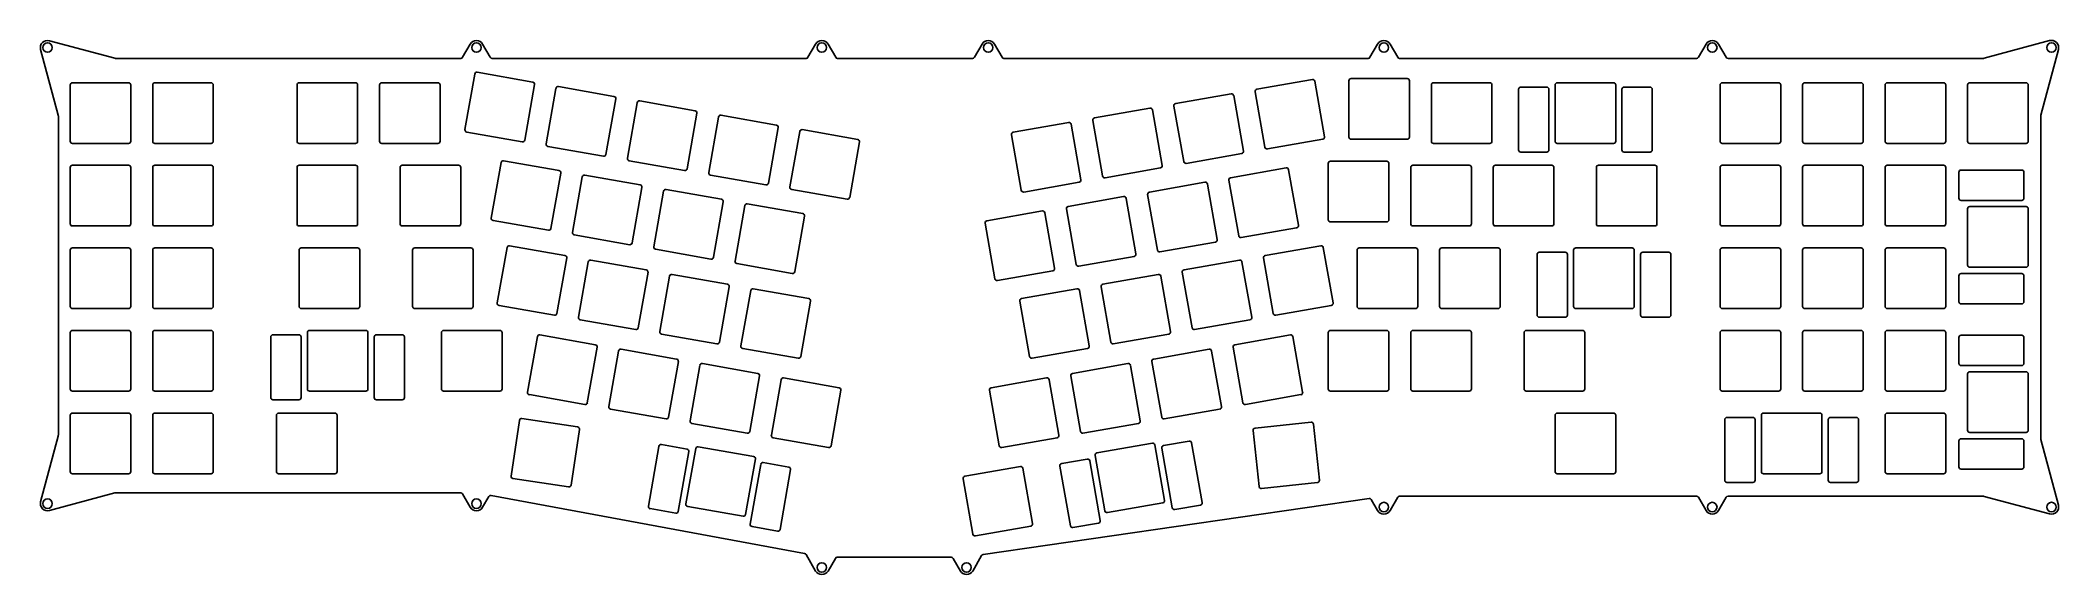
# Model space of a CAD drawing. Header units: millimetres. Extents: x 15 to 481, y 147 to 270.
import ezdxf

# ---------------------------------------------------------------- set-up
doc = ezdxf.new("R2010")
doc.units = ezdxf.units.MM
doc.header["$MEASUREMENT"] = 0
doc.layers.get('0').update_dxf_attribs({"linetype": 'CONTINUOUS'})

msp = doc.modelspace()

# ---------------------------------------------------------------- linework, layer by layer
for p, q in [((115.27, 262.36), (113.02, 249.56)), ((115.85, 262.77), (128.65, 260.51)), ((295.9, 258.85), (308.7, 261.11)), ((129.06, 259.93), (126.8, 247.13)), ((134.03, 259.05), (131.78, 246.25)), ((134.61, 259.46), (147.42, 257.2)), ((147.82, 256.62), (145.56, 243.82)), ((277.14, 255.55), (289.94, 257.8)), ((290.52, 257.4), (292.77, 244.6)), ((295.49, 258.28), (297.75, 245.47)), ((309.28, 260.71), (311.53, 247.9)), ((152.79, 255.74), (150.54, 242.94)), ((153.37, 256.15), (166.18, 253.89)), ((166.58, 253.31), (164.32, 240.51)), ((171.55, 252.44), (169.3, 239.63)), ((172.13, 252.84), (184.94, 250.58)), ((258.37, 252.24), (271.18, 254.5)), ((271.76, 254.09), (274.01, 241.29)), ((276.73, 254.97), (278.99, 242.16)), ((113.42, 248.98), (126.22, 246.72)), ((185.34, 250.01), (183.08, 237.2)), ((190.32, 249.13), (188.06, 236.33)), ((190.89, 249.53), (203.7, 247.28)), ((239.21, 248.35), (241.47, 235.55)), ((239.61, 248.93), (252.42, 251.19)), ((253, 250.78), (255.25, 237.98)), ((257.97, 251.66), (260.23, 238.86)), ((298.33, 245.07), (311.13, 247.32)), ((121.92, 242.35), (134.73, 240.09)), ((132.18, 245.67), (144.98, 243.41)), ((150.94, 242.36), (163.74, 240.1)), ((204.1, 246.7), (201.85, 233.89)), ((279.57, 241.76), (292.37, 244.02)), ((121.35, 241.95), (119.09, 229.14)), ((135.13, 239.51), (132.88, 226.71)), ((140.11, 238.64), (137.85, 225.84)), ((140.68, 239.04), (153.49, 236.79)), ((169.7, 239.05), (182.51, 236.8)), ((260.81, 238.45), (273.61, 240.71)), ((289.42, 237.86), (291.68, 225.06)), ((289.82, 238.44), (302.63, 240.7)), ((303.21, 240.29), (305.46, 227.49)), ((153.89, 236.21), (151.64, 223.4)), ((158.87, 235.33), (156.61, 222.53)), ((159.45, 235.74), (172.25, 233.48)), ((188.46, 235.75), (201.27, 233.49)), ((242.04, 235.14), (254.85, 237.4)), ((252.3, 231.82), (265.1, 234.08)), ((265.68, 233.68), (267.94, 220.87)), ((270.66, 234.55), (272.91, 221.75)), ((271.06, 235.13), (283.87, 237.39)), ((284.44, 236.98), (286.7, 224.18)), ((119.49, 228.56), (132.3, 226.31)), ((172.65, 232.9), (170.4, 220.1)), ((177.63, 232.02), (175.37, 219.22)), ((178.21, 232.43), (191.01, 230.17)), ((191.41, 229.59), (189.16, 216.79)), ((233.54, 228.52), (246.34, 230.77)), ((246.92, 230.37), (249.18, 217.57)), ((251.9, 231.24), (254.15, 218.44)), ((138.25, 225.26), (151.06, 223)), ((233.14, 227.94), (235.39, 215.13)), ((292.25, 224.65), (305.06, 226.91)), ((122.73, 222.36), (120.47, 209.56)), ((123.31, 222.76), (136.11, 220.51)), ((136.51, 219.93), (134.26, 207.12)), ((141.49, 219.05), (139.23, 206.25)), ((142.07, 219.46), (154.87, 217.2)), ((157.01, 221.95), (169.82, 219.69)), ((254.73, 218.04), (267.54, 220.29)), ((273.49, 221.34), (286.3, 223.6)), ((279.06, 217.2), (291.86, 219.46)), ((292.44, 219.05), (294.7, 206.25)), ((297.42, 219.93), (299.67, 207.12)), ((297.82, 220.51), (310.62, 222.76)), ((311.2, 222.36), (313.46, 209.56)), ((155.28, 216.62), (153.02, 203.82)), ((160.25, 215.74), (157.99, 202.94)), ((160.83, 216.15), (173.63, 213.89)), ((175.78, 218.64), (188.58, 216.38)), ((235.97, 214.73), (248.78, 216.99)), ((260.3, 213.89), (273.1, 216.15)), ((273.68, 215.74), (275.94, 202.94)), ((278.66, 216.62), (280.91, 203.82)), ((174.04, 213.31), (171.78, 200.51)), ((179.01, 212.43), (176.75, 199.63)), ((179.59, 212.84), (192.39, 210.58)), ((192.8, 210), (190.54, 197.2)), ((241.13, 210), (243.39, 197.2)), ((241.54, 210.58), (254.34, 212.84)), ((254.92, 212.43), (257.18, 199.63)), ((259.89, 213.31), (262.15, 200.51)), ((120.88, 208.98), (133.68, 206.72)), ((139.64, 205.67), (152.44, 203.41)), ((281.49, 203.41), (294.29, 205.67)), ((300.25, 206.72), (313.06, 208.98)), ((129.74, 201.78), (127.48, 188.98)), ((130.32, 202.18), (143.12, 199.93)), ((158.4, 202.36), (171.2, 200.1)), ((262.73, 200.1), (275.53, 202.36)), ((290.81, 199.93), (303.61, 202.18)), ((304.19, 201.78), (306.45, 188.98)), ((143.52, 199.35), (141.27, 186.54)), ((148.5, 198.47), (146.24, 185.67)), ((149.08, 198.88), (161.88, 196.62)), ((162.29, 196.04), (160.03, 183.24)), ((177.16, 199.05), (189.96, 196.79)), ((243.97, 196.79), (256.77, 199.05)), ((271.65, 196.04), (273.9, 183.24)), ((272.05, 196.62), (284.85, 198.88)), ((285.43, 198.47), (287.69, 185.67)), ((290.41, 199.35), (292.66, 186.54)), ((167.26, 195.16), (165, 182.36)), ((167.84, 195.57), (180.64, 193.31)), ((181.05, 192.73), (178.79, 179.93)), ((186.02, 191.85), (183.76, 179.05)), ((186.6, 192.26), (199.4, 190)), ((234.53, 190), (247.33, 192.26)), ((247.91, 191.85), (250.17, 179.05)), ((252.88, 192.73), (255.14, 179.93)), ((253.29, 193.31), (266.09, 195.57)), ((266.67, 195.16), (268.93, 182.36)), ((127.89, 188.4), (140.69, 186.14)), ((199.81, 189.42), (197.55, 176.62)), ((234.12, 189.42), (236.38, 176.62)), ((293.24, 186.14), (306.04, 188.4)), ((125.59, 182.47), (123.67, 169.61)), ((126.16, 182.89), (139.01, 180.97)), ((146.65, 185.09), (159.45, 182.83)), ((165.41, 181.78), (178.21, 179.52)), ((255.72, 179.52), (268.52, 181.78)), ((274.48, 182.83), (287.28, 185.09)), ((295.47, 180.68), (308.4, 182.04)), ((139.43, 180.4), (137.51, 167.54)), ((184.17, 178.47), (196.97, 176.21)), ((236.96, 176.21), (249.76, 178.47)), ((258.94, 174.96), (271.75, 177.22)), ((274.32, 176.66), (280.23, 177.7)), ((280.81, 177.3), (283.24, 163.51)), ((295.02, 180.13), (296.38, 167.2)), ((308.95, 181.6), (310.31, 168.67)), ((157.81, 176.47), (155.38, 162.68)), ((158.39, 176.87), (164.3, 175.83)), ((164.71, 175.25), (162.28, 161.47)), ((166.3, 175.99), (164.04, 163.19)), ((166.88, 176.39), (179.68, 174.14)), ((180.08, 173.56), (177.83, 160.75)), ((181.9, 172.73), (187.81, 171.69)), ((250.81, 172.51), (256.72, 173.55)), ((257.29, 173.15), (259.73, 159.36)), ((258.54, 174.38), (260.79, 161.58)), ((272.32, 176.81), (274.58, 164.01)), ((273.91, 176.08), (276.35, 162.29)), ((124.09, 169.04), (136.94, 167.12)), ((181.33, 172.32), (178.89, 158.53)), ((188.22, 171.11), (185.79, 157.32)), ((228.05, 169.01), (230.31, 156.21)), ((228.46, 169.59), (241.26, 171.84)), ((241.84, 171.44), (244.1, 158.64)), ((250.4, 171.93), (252.83, 158.15)), ((296.93, 166.76), (309.86, 168.12)), ((261.37, 161.18), (274.18, 163.43)), ((155.79, 162.1), (161.7, 161.06)), ((164.44, 162.61), (177.25, 160.35)), ((253.41, 157.74), (259.32, 158.78)), ((276.92, 161.89), (282.83, 162.93)), ((179.3, 157.96), (185.21, 156.91)), ((230.89, 155.8), (243.69, 158.06))]:
    msp.add_line(p, q)
at = {"linetype": 'Continuous'}
msp.add_lwpolyline([(198.54, 150.64, -0.267949), (198.97, 150.89), (225.29, 150.89, -0.267949), (225.72, 150.64), (227.41, 147.72, 0.57735), (230.27, 147.72), (232.32, 151.27, -0.229612), (232.68, 151.51), (321.78, 164.47, -0.307036), (322.28, 164.22), (323.77, 161.64, 0.57735), (326.63, 161.64), (328.41, 164.72, -0.267949), (328.84, 164.97), (397.4, 164.97, -0.267949), (397.83, 164.72), (399.61, 161.64, 0.57735), (402.46, 161.64), (404.24, 164.72, -0.267949), (404.67, 164.97), (463.53, 164.97, -0.065543), (463.79, 164.93), (478.94, 160.87, 0.57735), (480.96, 162.89), (476.9, 178.04, -0.065543), (476.87, 178.3), (476.87, 252.63, -0.065382), (476.9, 252.89), (480.95, 268.04, 0.58138), (478.94, 270.06), (463.79, 266, -0.065543), (463.53, 265.97), (404.67, 265.97, -0.267949), (404.24, 266.22), (402.46, 269.29, 0.57735), (399.61, 269.29), (397.83, 266.22, -0.267949), (397.4, 265.97), (328.84, 265.97, -0.267949), (328.41, 266.22), (326.63, 269.29, 0.57735), (323.77, 269.29), (322, 266.22, -0.267949), (321.56, 265.97), (237.48, 265.97, -0.267949), (237.05, 266.22), (235.27, 269.29, 0.577338), (232.41, 269.29), (230.64, 266.22, -0.26795), (230.2, 265.97), (199.06, 265.97, -0.267949), (198.62, 266.22), (196.85, 269.29, 0.57735), (193.99, 269.29), (192.22, 266.22, -0.267949), (191.78, 265.97), (119.3, 265.97, -0.267949), (118.87, 266.22), (117.1, 269.29, 0.57735), (114.24, 269.29), (112.46, 266.22, -0.267949), (112.03, 265.97), (32.46, 265.97, -0.065382), (32.2, 266), (17.04, 270.05, 0.577903), (15.02, 268.05), (19.09, 252.89, -0.065588), (19.12, 252.63), (19.12, 179.1, -0.065543), (19.09, 178.84), (15.03, 163.69, 0.57735), (17.05, 161.67), (32.2, 165.73, -0.065543), (32.46, 165.76), (112.03, 165.76, -0.267949), (112.46, 165.51), (114.24, 162.44, 0.57735), (117.1, 162.44), (118.52, 164.9, -0.317478), (119.04, 165.14), (191.44, 151.78, -0.219617), (191.78, 151.54), (193.99, 147.72, 0.57735), (196.85, 147.72)], format="xyb", close=True, dxfattribs=at)
for points in [[(317.12, 260.81), (317.12, 247.81, 0.414214), (317.62, 247.31), (330.62, 247.31, 0.414214), (331.12, 247.81), (331.12, 260.81, 0.414214), (330.62, 261.31), (317.62, 261.31, 0.414214)], [(21.85, 259.86), (21.85, 246.86, 0.414214), (22.35, 246.36), (35.35, 246.36, 0.414214), (35.85, 246.86), (35.85, 259.86, 0.414214), (35.35, 260.36), (22.35, 260.36, 0.414214)], [(40.9, 259.86), (40.9, 246.86, 0.414214), (41.4, 246.36), (54.4, 246.36, 0.414214), (54.9, 246.86), (54.9, 259.86, 0.414214), (54.4, 260.36), (41.4, 260.36, 0.414214)], [(74.23, 259.86), (74.23, 246.86, 0.414214), (74.73, 246.36), (87.73, 246.36, 0.414214), (88.23, 246.86), (88.23, 259.86, 0.414214), (87.73, 260.36), (74.73, 260.36, 0.414214)], [(93.28, 259.86), (93.28, 246.86, 0.414214), (93.78, 246.36), (106.78, 246.36, 0.414214), (107.28, 246.86), (107.28, 259.86, 0.414214), (106.78, 260.36), (93.78, 260.36, 0.414214)], [(336.17, 259.86), (336.17, 246.86, 0.414214), (336.67, 246.36), (349.67, 246.36, 0.414214), (350.17, 246.86), (350.17, 259.86, 0.414214), (349.67, 260.36), (336.67, 260.36, 0.414214)], [(356.31, 258.86), (356.31, 244.86, 0.414214), (356.81, 244.36), (362.81, 244.36, 0.414214), (363.31, 244.86), (363.31, 258.86, 0.414214), (362.81, 259.36), (356.81, 259.36, 0.414214)], [(364.75, 259.86), (364.75, 246.86, 0.414214), (365.25, 246.36), (378.25, 246.36, 0.414214), (378.75, 246.86), (378.75, 259.86, 0.414214), (378.25, 260.36), (365.25, 260.36, 0.414214)], [(380.18, 258.86), (380.18, 244.86, 0.414214), (380.68, 244.36), (386.68, 244.36, 0.414214), (387.18, 244.86), (387.18, 258.86, 0.414214), (386.68, 259.36), (380.68, 259.36, 0.414214)], [(402.85, 259.86), (402.85, 246.86, 0.414214), (403.35, 246.36), (416.35, 246.36, 0.414214), (416.85, 246.86), (416.85, 259.86, 0.414214), (416.35, 260.36), (403.35, 260.36, 0.414214)], [(421.9, 259.86), (421.9, 246.86, 0.414214), (422.4, 246.36), (435.4, 246.36, 0.414214), (435.9, 246.86), (435.9, 259.86, 0.414214), (435.4, 260.36), (422.4, 260.36, 0.414214)], [(440.95, 259.86), (440.95, 246.86, 0.414214), (441.45, 246.36), (454.45, 246.36, 0.414214), (454.95, 246.86), (454.95, 259.86, 0.414214), (454.45, 260.36), (441.45, 260.36, 0.414214)], [(460, 259.86), (460, 246.86, 0.414214), (460.5, 246.36), (473.5, 246.36, 0.414214), (474, 246.86), (474, 259.86, 0.414214), (473.5, 260.36), (460.5, 260.36, 0.414214)], [(21.85, 240.81), (21.85, 227.81, 0.414214), (22.35, 227.31), (35.35, 227.31, 0.414214), (35.85, 227.81), (35.85, 240.81, 0.414214), (35.35, 241.31), (22.35, 241.31, 0.414214)], [(40.9, 240.81), (40.9, 227.81, 0.414214), (41.4, 227.31), (54.4, 227.31, 0.414214), (54.9, 227.81), (54.9, 240.81, 0.414214), (54.4, 241.31), (41.4, 241.31, 0.414214)], [(74.23, 240.81), (74.23, 227.81, 0.414214), (74.73, 227.31), (87.73, 227.31, 0.414214), (88.23, 227.81), (88.23, 240.81, 0.414214), (87.73, 241.31), (74.73, 241.31, 0.414214)], [(98.05, 240.81), (98.05, 227.81, 0.414214), (98.55, 227.31), (111.55, 227.31, 0.414214), (112.05, 227.81), (112.05, 240.81, 0.414214), (111.55, 241.31), (98.55, 241.31, 0.414214)], [(312.36, 241.76), (312.36, 228.76, 0.414214), (312.86, 228.26), (325.86, 228.26, 0.414214), (326.36, 228.76), (326.36, 241.76, 0.414214), (325.86, 242.26), (312.86, 242.26, 0.414214)], [(331.41, 240.81), (331.41, 227.81, 0.414214), (331.91, 227.31), (344.91, 227.31, 0.414214), (345.41, 227.81), (345.41, 240.81, 0.414214), (344.91, 241.31), (331.91, 241.31, 0.414214)], [(350.46, 240.81), (350.46, 227.81, 0.414214), (350.96, 227.31), (363.96, 227.31, 0.414214), (364.46, 227.81), (364.46, 240.81, 0.414214), (363.96, 241.31), (350.96, 241.31, 0.414214)], [(374.27, 240.81), (374.27, 227.81, 0.414214), (374.77, 227.31), (387.77, 227.31, 0.414214), (388.27, 227.81), (388.27, 240.81, 0.414214), (387.77, 241.31), (374.77, 241.31, 0.414214)], [(402.85, 240.81), (402.85, 227.81, 0.414214), (403.35, 227.31), (416.35, 227.31, 0.414214), (416.85, 227.81), (416.85, 240.81, 0.414214), (416.35, 241.31), (403.35, 241.31, 0.414214)], [(421.9, 240.81), (421.9, 227.81, 0.414214), (422.4, 227.31), (435.4, 227.31, 0.414214), (435.9, 227.81), (435.9, 240.81, 0.414214), (435.4, 241.31), (422.4, 241.31, 0.414214)], [(440.95, 240.81), (440.95, 227.81, 0.414214), (441.45, 227.31), (454.45, 227.31, 0.414214), (454.95, 227.81), (454.95, 240.81, 0.414214), (454.45, 241.31), (441.45, 241.31, 0.414214)], [(472.5, 240.22), (458.5, 240.22, 0.414214), (458, 239.72), (458, 233.72, 0.414214), (458.5, 233.22), (472.5, 233.22, 0.414214), (473, 233.72), (473, 239.72, 0.414214)], [(473.5, 231.78), (460.5, 231.78, 0.414214), (460, 231.28), (460, 218.28, 0.414214), (460.5, 217.78), (473.5, 217.78, 0.414214), (474, 218.28), (474, 231.28, 0.414214)], [(21.85, 221.76), (21.85, 208.76, 0.414214), (22.35, 208.26), (35.35, 208.26, 0.414214), (35.85, 208.76), (35.85, 221.76, 0.414214), (35.35, 222.26), (22.35, 222.26, 0.414214)], [(40.9, 221.76), (40.9, 208.76, 0.414214), (41.4, 208.26), (54.4, 208.26, 0.414214), (54.9, 208.76), (54.9, 221.76, 0.414214), (54.4, 222.26), (41.4, 222.26, 0.414214)], [(74.71, 221.76), (74.71, 208.76, 0.414214), (75.21, 208.26), (88.21, 208.26, 0.414214), (88.71, 208.76), (88.71, 221.76, 0.414214), (88.21, 222.26), (75.21, 222.26, 0.414214)], [(100.9, 221.76), (100.9, 208.76, 0.414214), (101.4, 208.26), (114.4, 208.26, 0.414214), (114.9, 208.76), (114.9, 221.76, 0.414214), (114.4, 222.26), (101.4, 222.26, 0.414214)], [(319.03, 221.76), (319.03, 208.76, 0.414214), (319.53, 208.26), (332.53, 208.26, 0.414214), (333.03, 208.76), (333.03, 221.76, 0.414214), (332.53, 222.26), (319.53, 222.26, 0.414214)], [(338.08, 221.76), (338.08, 208.76, 0.414214), (338.58, 208.26), (351.58, 208.26, 0.414214), (352.08, 208.76), (352.08, 221.76, 0.414214), (351.58, 222.26), (338.58, 222.26, 0.414214)], [(360.59, 220.76), (360.59, 206.76, 0.414214), (361.09, 206.26), (367.09, 206.26, 0.414214), (367.59, 206.76), (367.59, 220.76, 0.414214), (367.09, 221.26), (361.09, 221.26, 0.414214)], [(369.03, 221.76), (369.03, 208.76, 0.414214), (369.53, 208.26), (382.53, 208.26, 0.414214), (383.03, 208.76), (383.03, 221.76, 0.414214), (382.53, 222.26), (369.53, 222.26, 0.414214)], [(384.47, 220.76), (384.47, 206.76, 0.414214), (384.97, 206.26), (390.97, 206.26, 0.414214), (391.47, 206.76), (391.47, 220.76, 0.414214), (390.97, 221.26), (384.97, 221.26, 0.414214)], [(402.85, 221.76), (402.85, 208.76, 0.414214), (403.35, 208.26), (416.35, 208.26, 0.414214), (416.85, 208.76), (416.85, 221.76, 0.414214), (416.35, 222.26), (403.35, 222.26, 0.414214)], [(421.9, 221.76), (421.9, 208.76, 0.414214), (422.4, 208.26), (435.4, 208.26, 0.414214), (435.9, 208.76), (435.9, 221.76, 0.414214), (435.4, 222.26), (422.4, 222.26, 0.414214)], [(440.95, 221.76), (440.95, 208.76, 0.414214), (441.45, 208.26), (454.45, 208.26, 0.414214), (454.95, 208.76), (454.95, 221.76, 0.414214), (454.45, 222.26), (441.45, 222.26, 0.414214)], [(472.5, 216.34), (458.5, 216.34, 0.414214), (458, 215.84), (458, 209.84, 0.414214), (458.5, 209.34), (472.5, 209.34, 0.414214), (473, 209.84), (473, 215.84, 0.414214)], [(21.85, 202.71), (21.85, 189.71, 0.414214), (22.35, 189.21), (35.35, 189.21, 0.414214), (35.85, 189.71), (35.85, 202.71, 0.414214), (35.35, 203.21), (22.35, 203.21, 0.414214)], [(40.9, 202.71), (40.9, 189.71, 0.414214), (41.4, 189.21), (54.4, 189.21, 0.414214), (54.9, 189.71), (54.9, 202.71, 0.414214), (54.4, 203.21), (41.4, 203.21, 0.414214)], [(68.18, 201.71), (68.18, 187.71, 0.414214), (68.68, 187.21), (74.68, 187.21, 0.414214), (75.18, 187.71), (75.18, 201.71, 0.414214), (74.68, 202.21), (68.68, 202.21, 0.414214)], [(76.62, 202.71), (76.62, 189.71, 0.414214), (77.12, 189.21), (90.12, 189.21, 0.414214), (90.62, 189.71), (90.62, 202.71, 0.414214), (90.12, 203.21), (77.12, 203.21, 0.414214)], [(92.05, 201.71), (92.05, 187.71, 0.414214), (92.55, 187.21), (98.55, 187.21, 0.414214), (99.05, 187.71), (99.05, 201.71, 0.414214), (98.55, 202.21), (92.55, 202.21, 0.414214)], [(107.57, 202.71), (107.57, 189.71, 0.414214), (108.07, 189.21), (121.07, 189.21, 0.414214), (121.57, 189.71), (121.57, 202.71, 0.414214), (121.07, 203.21), (108.07, 203.21, 0.414214)], [(312.36, 202.71), (312.36, 189.71, 0.414214), (312.86, 189.21), (325.86, 189.21, 0.414214), (326.36, 189.71), (326.36, 202.71, 0.414214), (325.86, 203.21), (312.86, 203.21, 0.414214)], [(331.41, 202.71), (331.41, 189.71, 0.414214), (331.91, 189.21), (344.91, 189.21, 0.414214), (345.41, 189.71), (345.41, 202.71, 0.414214), (344.91, 203.21), (331.91, 203.21, 0.414214)], [(357.6, 202.71), (357.6, 189.71, 0.414214), (358.1, 189.21), (371.1, 189.21, 0.414214), (371.6, 189.71), (371.6, 202.71, 0.414214), (371.1, 203.21), (358.1, 203.21, 0.414214)], [(402.85, 202.71), (402.85, 189.71, 0.414214), (403.35, 189.21), (416.35, 189.21, 0.414214), (416.85, 189.71), (416.85, 202.71, 0.414214), (416.35, 203.21), (403.35, 203.21, 0.414214)], [(421.9, 202.71), (421.9, 189.71, 0.414214), (422.4, 189.21), (435.4, 189.21, 0.414214), (435.9, 189.71), (435.9, 202.71, 0.414214), (435.4, 203.21), (422.4, 203.21, 0.414214)], [(440.95, 202.71), (440.95, 189.71, 0.414214), (441.45, 189.21), (454.45, 189.21, 0.414214), (454.95, 189.71), (454.95, 202.71, 0.414214), (454.45, 203.21), (441.45, 203.21, 0.414214)], [(472.5, 202.12), (458.5, 202.12, 0.414214), (458, 201.62), (458, 195.62, 0.414214), (458.5, 195.12), (472.5, 195.12, 0.414214), (473, 195.62), (473, 201.62, 0.414214)], [(473.5, 193.68), (460.5, 193.68, 0.414214), (460, 193.18), (460, 180.18, 0.414214), (460.5, 179.68), (473.5, 179.68, 0.414214), (474, 180.18), (474, 193.18, 0.414214)], [(21.85, 183.66), (21.85, 170.66, 0.414214), (22.35, 170.16), (35.35, 170.16, 0.414214), (35.85, 170.66), (35.85, 183.66, 0.414214), (35.35, 184.16), (22.35, 184.16, 0.414214)], [(40.9, 183.66), (40.9, 170.66, 0.414214), (41.4, 170.16), (54.4, 170.16, 0.414214), (54.9, 170.66), (54.9, 183.66, 0.414214), (54.4, 184.16), (41.4, 184.16, 0.414214)], [(69.47, 183.66), (69.47, 170.66, 0.414214), (69.97, 170.16), (82.97, 170.16, 0.414214), (83.47, 170.66), (83.47, 183.66, 0.414214), (82.97, 184.16), (69.97, 184.16, 0.414214)], [(364.75, 183.66), (364.75, 170.66, 0.414214), (365.25, 170.16), (378.25, 170.16, 0.414214), (378.75, 170.66), (378.75, 183.66, 0.414214), (378.25, 184.16), (365.25, 184.16, 0.414214)], [(403.93, 182.66), (403.93, 168.66, 0.414214), (404.43, 168.16), (410.43, 168.16, 0.414214), (410.93, 168.66), (410.93, 182.66, 0.414214), (410.43, 183.16), (404.43, 183.16, 0.414214)], [(412.37, 183.66), (412.37, 170.66, 0.414214), (412.87, 170.16), (425.87, 170.16, 0.414214), (426.37, 170.66), (426.37, 183.66, 0.414214), (425.87, 184.16), (412.87, 184.16, 0.414214)], [(427.81, 182.66), (427.81, 168.66, 0.414214), (428.31, 168.16), (434.31, 168.16, 0.414214), (434.81, 168.66), (434.81, 182.66, 0.414214), (434.31, 183.16), (428.31, 183.16, 0.414214)], [(440.95, 183.66), (440.95, 170.66, 0.414214), (441.45, 170.16), (454.45, 170.16, 0.414214), (454.95, 170.66), (454.95, 183.66, 0.414214), (454.45, 184.16), (441.45, 184.16, 0.414214)], [(472.5, 178.24), (458.5, 178.24, 0.414214), (458, 177.74), (458, 171.74, 0.414214), (458.5, 171.24), (472.5, 171.24, 0.414214), (473, 171.74), (473, 177.74, 0.414214)]]:
    msp.add_lwpolyline(points, format="xyb", close=True)
for centre in [(16.62, 268.47), (115.67, 268.47), (195.42, 268.47), (233.84, 268.47), (325.2, 268.47), (401.03, 268.47), (479.37, 268.47), (16.62, 163.26), (115.67, 163.26), (325.2, 162.47), (401.03, 162.47), (479.37, 162.47), (195.42, 148.54), (228.84, 148.54)]:
    msp.add_circle(centre, 1.1, dxfattribs=at)
for centre, start, end in [((115.77, 262.27), 80, 170), ((308.78, 260.62), 10, 100), ((128.57, 260.02), 350, 80), ((134.53, 258.97), 80, 170), ((147.33, 256.71), 350, 80), ((290.02, 257.31), 10, 100), ((295.98, 258.36), 100, 190), ((153.29, 255.66), 80, 170), ((166.09, 253.4), 350, 80), ((172.05, 252.35), 80, 170), ((258.46, 251.75), 100, 190), ((271.26, 254), 10, 100), ((277.22, 255.05), 100, 190), ((113.51, 249.47), 170, 260), ((126.31, 247.21), 260, 350), ((184.85, 250.09), 350, 80), ((190.81, 249.04), 80, 170), ((203.61, 246.78), 350, 80), ((239.7, 248.44), 100, 190), ((252.5, 250.7), 10, 100), ((311.04, 247.82), 280, 10), ((121.84, 241.86), 80, 170), ((132.27, 246.16), 170, 260), ((145.07, 243.91), 260, 350), ((151.03, 242.85), 170, 260), ((292.28, 244.51), 280, 10), ((298.24, 245.56), 190, 280), ((134.64, 239.6), 350, 80), ((140.6, 238.55), 80, 170), ((163.83, 240.6), 260, 350), ((169.79, 239.55), 170, 260), ((254.76, 237.89), 280, 10), ((260.72, 238.94), 190, 280), ((273.52, 241.2), 280, 10), ((279.48, 242.25), 190, 280), ((289.91, 237.95), 100, 190), ((302.71, 240.2), 10, 100), ((153.4, 236.29), 350, 80), ((159.36, 235.24), 80, 170), ((172.16, 232.99), 350, 80), ((182.59, 237.29), 260, 350), ((188.55, 236.24), 170, 260), ((201.35, 233.98), 260, 350), ((241.96, 235.64), 190, 280), ((265.19, 233.59), 10, 100), ((271.15, 234.64), 100, 190), ((283.95, 236.9), 10, 100), ((119.58, 229.06), 170, 260), ((178.12, 231.93), 80, 170), ((190.92, 229.68), 350, 80), ((233.63, 228.02), 100, 190), ((246.43, 230.28), 10, 100), ((252.39, 231.33), 100, 190), ((132.38, 226.8), 260, 350), ((138.34, 225.75), 170, 260), ((286.21, 224.09), 280, 10), ((292.17, 225.14), 190, 280), ((304.97, 227.4), 280, 10), ((123.22, 222.27), 80, 170), ((136.02, 220.01), 350, 80), ((141.98, 218.96), 80, 170), ((151.14, 223.49), 260, 350), ((157.1, 222.44), 170, 260), ((169.9, 220.18), 260, 350), ((175.86, 219.13), 170, 260), ((267.45, 220.79), 280, 10), ((273.41, 221.84), 190, 280), ((291.95, 218.96), 10, 100), ((297.91, 220.01), 100, 190), ((310.71, 222.27), 10, 100), ((154.78, 216.71), 350, 80), ((160.74, 215.66), 80, 170), ((188.66, 216.87), 260, 350), ((235.89, 215.22), 190, 280), ((248.69, 217.48), 280, 10), ((254.65, 218.53), 190, 280), ((273.19, 215.66), 10, 100), ((279.15, 216.71), 100, 190), ((173.54, 213.4), 350, 80), ((179.5, 212.35), 80, 170), ((192.3, 210.09), 350, 80), ((241.63, 210.09), 100, 190), ((254.43, 212.35), 10, 100), ((260.39, 213.4), 100, 190), ((120.96, 209.47), 170, 260), ((133.76, 207.21), 260, 350), ((139.72, 206.16), 170, 260), ((294.21, 206.16), 280, 10), ((300.17, 207.21), 190, 280), ((312.97, 209.47), 280, 10), ((130.23, 201.69), 80, 170), ((152.53, 203.9), 260, 350), ((158.48, 202.85), 170, 260), ((171.29, 200.6), 260, 350), ((262.64, 200.6), 190, 280), ((275.45, 202.85), 280, 10), ((281.41, 203.9), 190, 280), ((303.7, 201.69), 10, 100), ((143.03, 199.43), 350, 80), ((148.99, 198.38), 80, 170), ((161.79, 196.13), 350, 80), ((177.24, 199.54), 170, 260), ((190.05, 197.29), 260, 350), ((243.88, 197.29), 190, 280), ((256.69, 199.54), 280, 10), ((272.14, 196.13), 100, 190), ((284.94, 198.38), 10, 100), ((290.9, 199.43), 100, 190), ((167.75, 195.08), 80, 170), ((180.55, 192.82), 350, 80), ((186.51, 191.77), 80, 170), ((247.42, 191.77), 10, 100), ((253.38, 192.82), 100, 190), ((266.18, 195.08), 10, 100), ((127.97, 188.89), 170, 260), ((140.78, 186.63), 260, 350), ((199.31, 189.51), 350, 80), ((234.62, 189.51), 100, 190), ((293.16, 186.63), 190, 280), ((305.96, 188.89), 280, 10), ((126.08, 182.39), 81.5, 171.5), ((146.73, 185.58), 170, 260), ((159.54, 183.32), 260, 350), ((165.49, 182.27), 170, 260), ((268.44, 182.27), 280, 10), ((274.39, 183.32), 190, 280), ((287.2, 185.58), 280, 10), ((308.45, 181.54), 6, 96), ((138.94, 180.47), 351.5, 81.5), ((178.3, 180.02), 260, 350), ((184.25, 178.96), 170, 260), ((249.68, 178.96), 280, 10), ((255.63, 180.02), 190, 280), ((271.83, 176.73), 10, 100), ((280.32, 177.21), 10, 100), ((295.52, 180.18), 96, 186), ((158.3, 176.38), 80, 170), ((164.21, 175.34), 350, 80), ((166.79, 175.9), 80, 170), ((179.59, 173.64), 350, 80), ((181.82, 172.24), 80, 170), ((197.06, 176.71), 260, 350), ((236.87, 176.71), 190, 280), ((250.89, 172.02), 100, 190), ((256.8, 173.06), 10, 100), ((259.03, 174.47), 100, 190), ((274.41, 176.17), 100, 190), ((124.16, 169.54), 171.5, 261.5), ((187.73, 171.19), 350, 80), ((228.54, 169.1), 100, 190), ((241.35, 171.35), 10, 100), ((309.81, 168.61), 276, 6), ((137.02, 167.61), 261.5, 351.5), ((164.53, 163.1), 170, 260), ((274.09, 163.93), 280, 10), ((282.75, 163.42), 280, 10), ((296.88, 167.26), 186, 276), ((155.87, 162.59), 170, 260), ((161.78, 161.55), 260, 350), ((177.33, 160.84), 260, 350), ((179.39, 158.45), 170, 260), ((243.6, 158.55), 280, 10), ((259.23, 159.28), 280, 10), ((261.29, 161.67), 190, 280), ((276.84, 162.38), 190, 280), ((185.3, 157.41), 260, 350), ((230.8, 156.29), 190, 280), ((253.32, 158.23), 190, 280)]:
    msp.add_arc(centre, 0.5, start, end)

doc.saveas('drawing.dxf')
